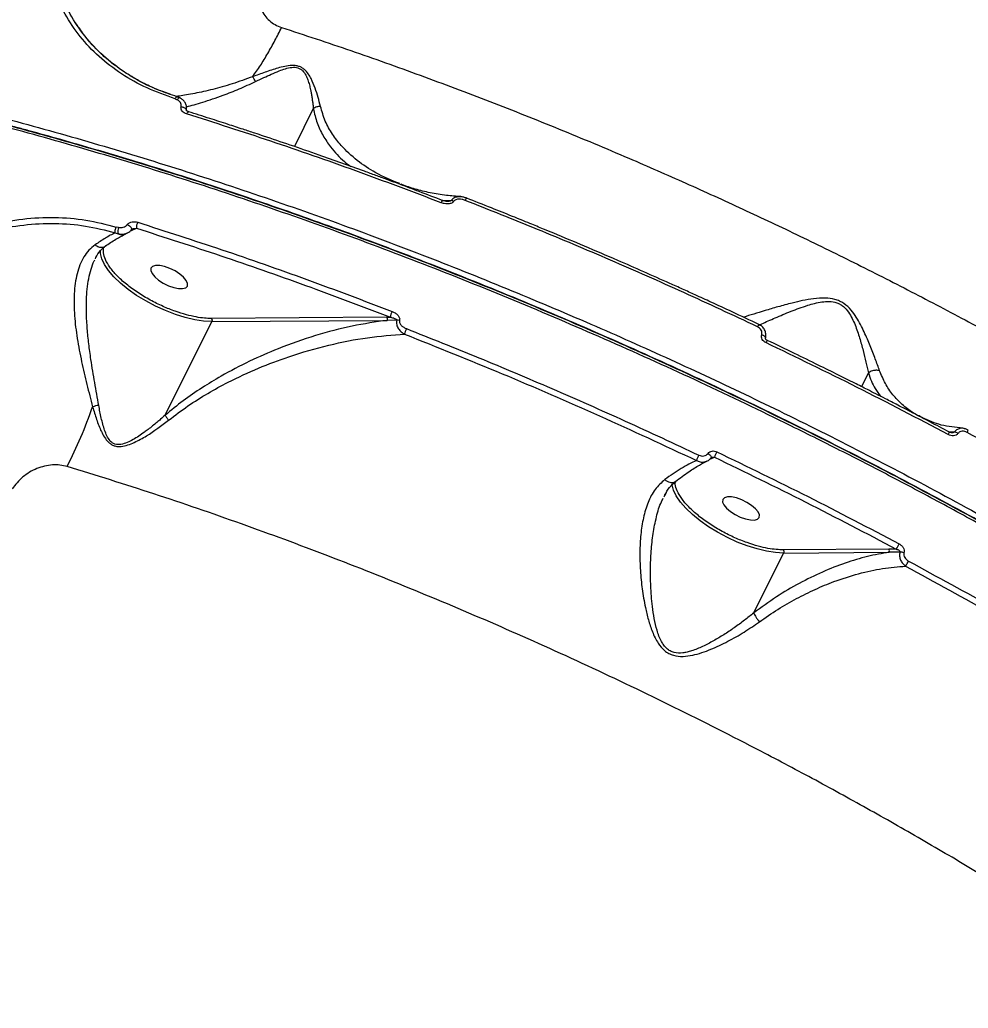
# Model space of a CAD drawing. Header units: millimetres. Extents: x -5609 to 5139, y -3980 to 3221.
# Drawn here: x 3054.2 to 3264.5, y 150.4 to 369.6 of the extents above; entities that cross this region are included whole.
import ezdxf

# ---------------------------------------------------------------- set-up
doc = ezdxf.new("R2010")
doc.units = ezdxf.units.MM
doc.layers.add('DIKOM_ОБЪЕКТ', color=7, linetype='Continuous')
doc.layers.add('DIKOM_РАЗМЕР_ОБЪЕКТА', color=7, linetype='Continuous')
doc.styles.add('style1', font='arial.ttf', dxfattribs={"width": 0.8})
doc.dimstyles.new('1-50', dxfattribs={"dimtxt": 300, "dimasz": 200, "dimexe": 100, "dimexo": 0, "dimgap": 100, "dimtad": 1, "dimtxsty": 'style1', "dimcen": 200, "dimclrd": 7, "dimclre": 7, "dimclrt": 7, "dimadec": 1, "dimazin": 2, "dimtfac": 1, "dimtmove": 0, "dimatfit": 2, "dimfxl": 0, "dimlwd": 25, "dimlwe": 18, "dimarcsym": 0})

# ---------------------------------------------------------------- blocks, each defined once
blk = doc.blocks.new('A$Cc336a1e3')
at = {"color": 7, "linetype": 'Continuous', "lineweight": 15}
for p, q in [((5887.13, 1641.35), (5886.54, 1642.16)), ((5908.84, 1625.01), (5909.28, 1624.82)), ((5909.93, 1625.21), (5909.31, 1625.47)), ((5959.27, 1605.91), (5958.97, 1606.05)), ((5896.26, 1596.48), (5895.78, 1596.58)), ((5899.16, 1595.84), (5900.28, 1596.3)), ((5895.53, 1595.3), (5896.21, 1595.07)), ((5897.86, 1595.07), (5898.26, 1595.26)), ((5891.14, 1589.54), (5891.28, 1589.83)), ((5955.78, 1576.57), (5916.86, 1576.29)), ((5955.78, 1576.57), (5956.56, 1576.57)), ((5906.61, 1554.84), (5916.95, 1575.59)), ((5916.95, 1575.59), (5955.87, 1575.87)), ((5957.99, 1575.91), (5955.87, 1575.87)), ((6017.25, 1536.72), (6017.39, 1537)), ((6037.14, 1510.99), (6043.76, 1524.27)), ((6067.06, 1525.13), (6043.67, 1524.97)), ((6043.76, 1524.27), (6067.15, 1524.44)), ((6068.73, 1525.14), (6067.06, 1525.13)), ((6069.57, 1524.49), (6067.15, 1524.44))]:
    blk.add_line(p, q, dxfattribs=at)
at = {"color": 8, "linetype": 'Continuous', "lineweight": 15}
for p, q in [((5939.47, 1622.84), (5935.27, 1614.43)), ((5968.19, 1602.45), (5970.04, 1602.43)), ((5899.16, 1595.84), (5899.06, 1595.88)), ((6062.55, 1564.21), (6061.04, 1561.17)), ((6080.47, 1551.13), (6081.65, 1551.11)), ((6027.39, 1545.09), (6028.41, 1545.52)), ((6017.39, 1537), (6017.77, 1537.71))]:
    blk.add_line(p, q, dxfattribs=at)
at = {"color": 7, "linetype": 'Continuous', "lineweight": 15, "flags": 128}
for points in [[(5909.25, 1625.47), (5909.31, 1625.47), (5909.34, 1625.46)], [(5909.94, 1625.2), (5909.94, 1625.2), (5909.93, 1625.21)], [(5911.87, 1622.13), (5911.88, 1622.12), (5911.89, 1622.11)], [(5898.23, 1597.12), (5898.47, 1596.98), (5898.7, 1596.82), (5898.9, 1596.63), (5899.07, 1596.45), (5899.18, 1596.28), (5899.22, 1596.13), (5899.2, 1596.03), (5899.12, 1595.97)], [(5903.47, 1587.45), (5903.42, 1586.9), (5903.71, 1586.24), (5904.3, 1585.51), (5905.15, 1584.78), (5906.2, 1584.11), (5907.35, 1583.55), (5908.51, 1583.14), (5909.59, 1582.92), (5910.5, 1582.91), (5911.17, 1583.1), (5911.55, 1583.49), (5911.59, 1584.03), (5911.31, 1584.7), (5910.71, 1585.42), (5909.86, 1586.15), (5908.82, 1586.83), (5907.67, 1587.39), (5906.5, 1587.8), (5905.42, 1588.02), (5904.51, 1588.03), (5903.84, 1587.83), (5903.47, 1587.45)], [(6040.12, 1571.45), (6040.12, 1571.45), (6040.13, 1571.45)], [(6027, 1546.35), (6027.19, 1546.21), (6027.37, 1546.05), (6027.51, 1545.89), (6027.62, 1545.73), (6027.68, 1545.59), (6027.69, 1545.47), (6027.66, 1545.37), (6027.58, 1545.32)], [(6030.27, 1536.13), (6030.23, 1535.58), (6030.51, 1534.92), (6031.11, 1534.19), (6031.96, 1533.46), (6033, 1532.79), (6034.15, 1532.22), (6035.32, 1531.82), (6036.4, 1531.6), (6037.31, 1531.58), (6037.98, 1531.78), (6038.35, 1532.17), (6038.4, 1532.71), (6038.11, 1533.38), (6037.52, 1534.1), (6036.67, 1534.83), (6035.62, 1535.5), (6034.47, 1536.07), (6033.31, 1536.48), (6032.23, 1536.7), (6031.31, 1536.71), (6030.65, 1536.51), (6030.27, 1536.13)]]:
    blk.add_lwpolyline(points, dxfattribs=at)
at = {"color": 8, "linetype": 'Continuous', "lineweight": 15, "flags": 128}
for points in [[(5909.93, 1625.21), (5909.85, 1625.23), (5909.76, 1625.22), (5909.64, 1625.17), (5909.52, 1625.09), (5909.4, 1624.97), (5909.28, 1624.82)], [(5911.39, 1621.67), (5911.48, 1621.82), (5911.56, 1621.95), (5911.65, 1622.04), (5911.73, 1622.1), (5911.81, 1622.13), (5911.87, 1622.13)], [(5973.13, 1602.49), (5973.2, 1602.63), (5973.28, 1602.76), (5973.35, 1602.86), (5973.41, 1602.93), (5973.47, 1602.97), (5973.51, 1602.98), (5973.54, 1602.96)], [(5967.8, 1601.97), (5967.88, 1602.12), (5967.95, 1602.25), (5968.03, 1602.35), (5968.09, 1602.42), (5968.15, 1602.45), (5968.19, 1602.45)], [(5916.95, 1575.59), (5915.15, 1575.69), (5913.17, 1575.99), (5911.07, 1576.49), (5908.89, 1577.17), (5906.67, 1578.03), (5904.47, 1579.04), (5902.33, 1580.18), (5900.29, 1581.42), (5898.41, 1582.74), (5896.72, 1584.12), (5895.26, 1585.51), (5894.06, 1586.9), (5893.15, 1588.24), (5892.55, 1589.52), (5892.26, 1590.69), (5892.25, 1591.39)], [(6080.28, 1550.55), (6080.35, 1550.7), (6080.41, 1550.83), (6080.46, 1550.94), (6080.49, 1551.03), (6080.51, 1551.08), (6080.51, 1551.1), (6080.5, 1551.09)], [(6043.76, 1524.27), (6041.95, 1524.37), (6039.98, 1524.67), (6037.88, 1525.17), (6035.7, 1525.85), (6033.48, 1526.71), (6031.28, 1527.72), (6029.13, 1528.86), (6027.1, 1530.1), (6025.22, 1531.42), (6023.53, 1532.8), (6022.07, 1534.19), (6020.87, 1535.57), (6019.96, 1536.92), (6019.35, 1538.19), (6019.07, 1539.37), (6019.05, 1539.58)]]:
    blk.add_lwpolyline(points, dxfattribs=at)
at = {"color": 7, "linetype": 'Continuous', "lineweight": 15}
for centre, radius, start, end in [((5401.81, 1845.51), 493.84, 333.7539, 7.0339), ((5402, 1845.49), 494.89, 333.7536, 7.0341), ((5401.94, 1845.3), 495.01, 333.754, 7.0338), ((5402.21, 1845.78), 495.32, 333.7535, 7.0342), ((5922.22, 1626.78), 4.92, 24.9932, 39.5406), ((5969.77, 1600.88), 1.58, 59.6625, 80.0676), ((5898.84, 1595.68), 2.7, 162.842, 193.0367), ((5902.4, 1596.59), 2.14, 150.9548, 187.7093), ((5955.31, 1576.15), 0.63, 333.5035, 41.2828), ((5959.83, 1576.28), 3.29, 151.6197, 174.9926), ((5958.16, 1574.27), 1.66, 74.8454, 95.6596), ((5963.37, 1572.31), 3.68, 152.2114, 172.4346), ((5791.61, 1591.03), 104.71, 332.9707, 340.8563), ((5893.32, 1548.04), 9.09, 99.079, 107.8576), ((6081.37, 1549.41), 1.73, 52.6473, 80.9789), ((6039.26, 1538.75), 16.02, 153.1975, 157.7995), ((6044.73, 1538.72), 17.68, 153.1137, 157.3903), ((6059.8, 1530.94), 10.65, 327.0201, 334.115), ((6066.58, 1524.72), 0.629, 333.44, 41.3077), ((6069.66, 1522.43), 2.06, 67.8219, 92.5148), ((6062.45, 1526.86), 10.01, 326.6783, 334.0544)]:
    blk.add_arc(centre, radius, start, end, dxfattribs=at)
at = {"color": 8, "linetype": 'Continuous', "lineweight": 15}
for centre, radius, start, end in [((5909.56, 1624.78), 0.755, 113.9097, 162.4579), ((5897.04, 1596.8), 1.91, 244.3911, 296.2593), ((6039.74, 1573.81), 1.89, 141.4949, 159.7231), ((6042.57, 1569.75), 2.98, 145.2116, 156.7185), ((6083.38, 1551.77), 1.34, 324.7238, 350.5608)]:
    blk.add_arc(centre, radius, start, end, dxfattribs=at)
at = {"color": 7, "linetype": 'Continuous', "lineweight": 15}
for points, knots in [([(5908.84, 1625.01), (5906.72, 1625.76), (5902.5, 1627.26), (5896.85, 1630.46), (5891.86, 1634.28), (5887.66, 1638.74), (5884.31, 1643.73), (5881.9, 1649.18), (5880.36, 1655), (5880.17, 1659.09), (5880.07, 1661.14)], [0, 0, 0, 0, 0.125125, 0.249775, 0.375247, 0.499701, 0.625034, 0.749554, 0.874299, 1, 1, 1, 1]), ([(5927.9, 1651.24), (5927.61, 1650.13), (5927.06, 1647.94), (5927.75, 1644.77), (5929.27, 1642.64), (5930.95, 1641.41), (5931.94, 1641.03), (5932.43, 1640.84)], [0, 0, 0, 0, 0.263266, 0.51865, 0.763106, 0.882395, 1, 1, 1, 1]), ([(5909.25, 1625.47), (5907.87, 1625.94), (5905.35, 1626.8), (5902.18, 1628.27), (5899.8, 1629.56), (5897.93, 1630.71), (5896.33, 1631.8), (5894.78, 1632.96), (5893.09, 1634.36), (5891.13, 1636.24), (5889, 1638.58), (5887.74, 1640.44), (5887.13, 1641.35)], [0, 0, 0, 0, 0.147693, 0.267708, 0.361047, 0.431826, 0.50008, 0.568572, 0.640207, 0.739809, 0.872302, 1, 1, 1, 1]), ([(5926.02, 1629.91), (5926.59, 1630.72), (5927.73, 1632.33), (5929.38, 1635.04), (5930.95, 1637.86), (5931.94, 1639.85), (5932.43, 1640.84)], [0, 0, 0, 0, 0.260806, 0.514955, 0.761573, 1, 1, 1, 1]), ([(5941.06, 1623.34), (5940.72, 1624.66), (5940.21, 1626.65), (5939.2, 1629.15), (5938.39, 1630.56), (5937.69, 1631.39), (5936.94, 1631.93), (5936.26, 1632.23), (5935.49, 1632.39), (5934.44, 1632.42), (5933.13, 1632.22), (5931.14, 1631.71), (5928.76, 1630.9), (5926.93, 1630.24), (5926.02, 1629.91)], [0, 0, 0, 0, 0.244591, 0.368647, 0.431115, 0.494681, 0.526981, 0.559357, 0.591812, 0.624122, 0.687635, 0.750695, 0.875704, 1, 1, 1, 1]), ([(5926.68, 1628.86), (5927.28, 1629.14), (5928.43, 1629.68), (5930.16, 1630.48), (5931.75, 1631.16), (5933.26, 1631.7), (5934.45, 1631.99), (5935.4, 1632.02), (5936.08, 1631.91), (5936.67, 1631.63), (5937.3, 1631.09), (5937.84, 1630.26), (5938.28, 1629.2), (5938.61, 1628.11), (5938.84, 1627.13), (5939.02, 1626.22), (5939.16, 1625.38), (5939.28, 1624.54), (5939.39, 1623.7), (5939.45, 1623.15), (5939.48, 1622.85)], [0, 0, 0, 0, 0.0909, 0.171835, 0.25522, 0.317983, 0.379169, 0.409147, 0.438581, 0.467905, 0.49783, 0.558983, 0.6211, 0.683891, 0.747281, 0.792136, 0.844696, 0.897082, 0.943669, 1, 1, 1, 1]), ([(5846.46, 1626.73), (5852.74, 1625.24), (5865.3, 1622.26), (5884.56, 1617.03), (5904.06, 1611.25), (5923.8, 1604.87), (5943.27, 1598.08), (5962.4, 1590.93), (5981.15, 1583.49), (5996.6, 1576.98), (6008.74, 1571.67), (6017.56, 1567.7), (6026.37, 1563.64), (6035.16, 1559.49), (6047.17, 1553.68), (6062.43, 1546.02), (6080.89, 1536.29), (6099.35, 1526.08), (6117.74, 1515.39), (6135.6, 1504.51), (6152.88, 1493.46), (6169.54, 1482.3), (6182.25, 1473.38), (6191.23, 1466.86), (6196.63, 1462.88), (6201.98, 1458.86), (6207.29, 1454.81), (6212.56, 1450.73), (6217.77, 1446.61), (6226.05, 1439.95), (6237.21, 1430.67), (6250.88, 1418.68), (6264.03, 1406.49), (6276.58, 1394.13), (6288.21, 1381.91), (6298.92, 1369.89), (6308.71, 1358.08), (6315.92, 1348.67), (6320.98, 1341.65), (6324.21, 1337), (6327.31, 1332.36), (6330.29, 1327.73), (6333.13, 1323.11), (6337.21, 1316.17), (6342.15, 1306.98), (6347.39, 1295.69), (6351.66, 1284.62), (6354.95, 1273.81), (6357.22, 1263.29), (6358.46, 1253.09), (6358.65, 1243.25), (6357.75, 1233.81), (6355.84, 1224.75), (6353.66, 1219.13), (6352.56, 1216.31)], [0, 0, 0, 0, 0.024819, 0.049681, 0.074585, 0.099531, 0.12452, 0.147881, 0.17128, 0.194715, 0.205777, 0.216847, 0.227925, 0.239011, 0.250105, 0.273561, 0.297359, 0.321499, 0.345981, 0.370806, 0.394284, 0.418061, 0.442135, 0.45031, 0.458518, 0.466761, 0.475037, 0.483347, 0.49169, 0.500068, 0.523695, 0.547624, 0.571855, 0.596389, 0.621225, 0.644678, 0.668395, 0.692375, 0.701869, 0.711403, 0.720978, 0.730593, 0.74025, 0.749946, 0.774408, 0.798991, 0.823694, 0.848519, 0.873464, 0.898529, 0.923716, 0.949023, 0.974451, 1, 1, 1, 1]), ([(6351.57, 1214.27), (6352.68, 1217.08), (6354.9, 1222.69), (6356.86, 1231.73), (6357.81, 1241.15), (6357.67, 1250.97), (6356.51, 1260.92), (6354.42, 1270.95), (6351.5, 1281), (6348.47, 1289.21), (6345.85, 1295.42), (6344, 1299.55), (6342.02, 1303.7), (6339.92, 1307.87), (6337.69, 1312.08), (6333.81, 1319.04), (6327.87, 1328.81), (6319.25, 1341.47), (6309.72, 1354.15), (6299.35, 1366.81), (6288.45, 1379.13), (6277.13, 1391.07), (6265.51, 1402.62), (6256.01, 1411.54), (6249.03, 1417.87), (6244.78, 1421.65), (6240.48, 1425.42), (6236.13, 1429.16), (6231.74, 1432.88), (6227.3, 1436.58), (6218.95, 1443.42), (6206.43, 1453.32), (6189.38, 1466.08), (6171.92, 1478.48), (6154.12, 1490.48), (6138.28, 1500.65), (6124.58, 1509.1), (6113.14, 1515.94), (6101.66, 1522.61), (6090.14, 1529.09), (6078.61, 1535.39), (6067.09, 1541.5), (6055.58, 1547.41), (6041.29, 1554.54), (6024.15, 1562.73), (6004.09, 1571.79), (5983.99, 1580.35), (5963.9, 1588.41), (5943.87, 1595.93), (5923.95, 1602.9), (5904.21, 1609.31), (5884.69, 1615.12), (5865.43, 1620.39), (5852.86, 1623.38), (5846.57, 1624.88)], [0, 0, 0, 0, 0.025552, 0.050983, 0.076294, 0.101484, 0.126553, 0.149842, 0.173026, 0.196104, 0.205143, 0.214165, 0.223171, 0.232161, 0.241135, 0.250092, 0.276443, 0.302492, 0.328238, 0.353682, 0.378823, 0.402016, 0.424946, 0.447612, 0.455186, 0.46273, 0.470244, 0.477729, 0.485183, 0.492607, 0.500002, 0.526532, 0.552719, 0.578564, 0.604068, 0.629229, 0.644783, 0.660202, 0.675488, 0.690641, 0.705659, 0.720545, 0.735296, 0.749914, 0.775113, 0.80027, 0.825384, 0.850457, 0.875486, 0.900474, 0.925419, 0.950322, 0.975182, 1, 1, 1, 1]), ([(6351.98, 1215.39), (6352.21, 1215.95), (6352.76, 1217.23), (6353.47, 1219.17), (6354.12, 1221.08), (6354.62, 1222.7), (6355.02, 1224.07), (6355.75, 1226.84), (6356.65, 1231), (6357.42, 1236.73), (6357.9, 1243.92), (6357.66, 1252.93), (6356.23, 1263.6), (6353.76, 1274.33), (6350.38, 1285.03), (6346.03, 1296.03), (6340.71, 1307.28), (6334.44, 1318.77), (6327.24, 1330.46), (6319.13, 1342.32), (6310.11, 1354.35), (6300.22, 1366.48), (6289.48, 1378.71), (6277.93, 1390.97), (6265.6, 1403.25), (6252.51, 1415.53), (6238.7, 1427.76), (6224.19, 1439.93), (6209.03, 1451.99), (6193.27, 1463.91), (6176.95, 1475.65), (6160.1, 1487.19), (6142.77, 1498.51), (6124.99, 1509.58), (6106.82, 1520.36), (6088.3, 1530.83), (6069.5, 1540.94), (6050.46, 1550.69), (6031.22, 1560.05), (6011.83, 1568.98), (5992.33, 1577.49), (5972.78, 1585.53), (5953.68, 1592.91), (5935.07, 1599.66), (5916.99, 1605.8), (5902.39, 1610.41), (5891.23, 1613.74), (5883.66, 1615.92), (5877.83, 1617.54), (5873.41, 1618.74), (5869.88, 1619.68), (5865.46, 1620.84), (5860.11, 1622.19), (5853.86, 1623.73), (5849.41, 1624.77), (5847.04, 1625.32)], [0, 0, 0, 0, 0.005164, 0.011747, 0.017409, 0.022134, 0.025929, 0.029329, 0.045948, 0.061023, 0.076097, 0.103011, 0.129923, 0.154388, 0.178898, 0.203382, 0.227841, 0.2523, 0.276759, 0.301215, 0.325679, 0.350192, 0.374652, 0.399106, 0.42356, 0.448014, 0.472466, 0.496946, 0.521441, 0.545894, 0.570345, 0.594797, 0.619248, 0.643702, 0.668208, 0.692672, 0.717123, 0.741574, 0.766025, 0.790476, 0.81494, 0.839447, 0.8639, 0.886722, 0.909544, 0.932365, 0.942408, 0.952385, 0.961554, 0.96504, 0.969569, 0.97533, 0.982329, 0.990563, 1, 1, 1, 1]), ([(5910.16, 1623.28), (5910.18, 1623.36), (5910.21, 1623.52), (5910.18, 1623.84), (5910.02, 1624.2), (5909.7, 1624.56), (5909.42, 1624.74), (5909.28, 1624.82)], [0, 0, 0, 0, 0.12286, 0.250886, 0.500386, 0.750354, 1, 1, 1, 1]), ([(5911.3, 1622.53), (5911.33, 1622.68), (5911.39, 1622.97), (5911.34, 1623.55), (5911.09, 1624.19), (5910.58, 1624.8), (5910.14, 1625.07), (5909.93, 1625.21)], [0, 0, 0, 0, 0.144684, 0.283141, 0.539466, 0.776135, 1, 1, 1, 1]), ([(5911.39, 1621.67), (5911.21, 1621.74), (5910.84, 1621.88), (5910.4, 1622.25), (5910.17, 1622.64), (5910.11, 1623.01), (5910.14, 1623.19), (5910.16, 1623.28)], [0, 0, 0, 0, 0.249833, 0.499483, 0.748983, 0.874311, 1, 1, 1, 1]), ([(5911.87, 1622.13), (5911.77, 1622.16), (5911.58, 1622.23), (5911.4, 1622.35), (5911.3, 1622.45), (5911.3, 1622.51), (5911.3, 1622.53)], [0, 0, 0, 0, 0.324107, 0.619136, 0.856471, 1, 1, 1, 1]), ([(5939.47, 1622.84), (5939.47, 1622.84), (5939.47, 1622.85), (5939.47, 1622.85), (5939.48, 1622.85), (5939.48, 1622.85)], [0, 0, 0, 0, 0.56697, 0.797059, 1, 1, 1, 1]), ([(5941.06, 1623.34), (5940.77, 1623.31), (5940.21, 1623.25), (5939.72, 1622.98), (5939.48, 1622.85)], [0, 0, 0, 0, 0.500052, 1, 1, 1, 1]), ([(5967.8, 1601.97), (5961.48, 1604.35), (5948.87, 1609.12), (5930.04, 1615.7), (5917.61, 1619.68), (5911.39, 1621.67)], [0, 0, 0, 0, 0.333859, 0.667193, 1, 1, 1, 1]), ([(5968.15, 1602.45), (5966.42, 1603.12), (5963.31, 1604.31), (5959.18, 1605.86), (5955.97, 1607.05), (5953.3, 1608.03), (5948.29, 1609.86), (5941.96, 1612.12), (5934.51, 1614.7), (5929.77, 1616.31), (5926.29, 1617.47), (5923.66, 1618.33), (5920.34, 1619.42), (5916.3, 1620.72), (5913.39, 1621.64), (5911.81, 1622.13)], [0, 0, 0, 0, 0.091745, 0.164586, 0.218565, 0.26185, 0.306028, 0.48437, 0.598067, 0.702958, 0.737227, 0.783896, 0.843232, 0.915257, 1, 1, 1, 1]), ([(5972.19, 1603.31), (5971.12, 1603.39), (5968.77, 1603.56), (5965.41, 1604.14), (5962.09, 1604.92), (5960.07, 1605.62), (5959.08, 1605.97)], [0, 0, 0, 0, 0.226246, 0.495426, 0.753135, 1, 1, 1, 1]), ([(5973.13, 1602.49), (5972.91, 1602.56), (5972.48, 1602.71), (5971.78, 1602.78), (5971.2, 1602.69), (5970.79, 1602.49), (5970.64, 1602.32), (5970.57, 1602.24)], [0, 0, 0, 0, 0.25091, 0.500163, 0.749911, 0.875333, 1, 1, 1, 1]), ([(5973.51, 1602.97), (5973.29, 1603.05), (5972.85, 1603.21), (5972.37, 1603.26), (5972.13, 1603.29)], [0, 0, 0, 0, 0.493733, 1, 1, 1, 1]), ([(6038.25, 1574.98), (6036.28, 1575.9), (6032.75, 1577.57), (6028.05, 1579.74), (6024.39, 1581.42), (6021.35, 1582.8), (6015.62, 1585.38), (6008.36, 1588.58), (5999.78, 1592.26), (5994.3, 1594.55), (5990.28, 1596.22), (5987.24, 1597.47), (5983.39, 1599.04), (5978.71, 1600.91), (5975.31, 1602.25), (5973.48, 1602.97)], [0, 0, 0, 0, 0.091768, 0.164613, 0.218599, 0.261881, 0.306051, 0.484372, 0.598055, 0.70293, 0.737199, 0.783867, 0.843204, 0.915234, 1, 1, 1, 1]), ([(5970.57, 1602.24), (5970.49, 1602.15), (5970.33, 1601.98), (5969.88, 1601.76), (5969.25, 1601.67), (5968.5, 1601.74), (5968.03, 1601.89), (5967.8, 1601.97)], [0, 0, 0, 0, 0.124696, 0.250207, 0.499927, 0.749111, 1, 1, 1, 1]), ([(5969.22, 1602.25), (5969.05, 1602.26), (5968.7, 1602.28), (5968.36, 1602.39), (5968.19, 1602.45)], [0, 0, 0, 0, 0.48606, 1, 1, 1, 1]), ([(6037.97, 1574.47), (6032.53, 1577.01), (6021.7, 1582.07), (6005.41, 1589.25), (5989.23, 1596.1), (5978.48, 1600.36), (5973.13, 1602.49)], [0, 0, 0, 0, 0.253117, 0.504155, 0.753116, 1, 1, 1, 1]), ([(5842.72, 1584.09), (5844.57, 1585.57), (5848.26, 1588.51), (5854.5, 1592.16), (5861.1, 1595.1), (5868.01, 1597.24), (5875.06, 1598.5), (5882.14, 1598.84), (5889.13, 1598.3), (5893.56, 1597.15), (5895.78, 1596.58)], [0, 0, 0, 0, 0.124824, 0.249215, 0.374557, 0.498948, 0.624295, 0.749043, 0.873922, 1, 1, 1, 1]), ([(5843.58, 1583.02), (5845.39, 1584.47), (5849.01, 1587.36), (5855.12, 1590.93), (5861.58, 1593.83), (5868.35, 1595.92), (5875.25, 1597.17), (5882.18, 1597.5), (5889.02, 1596.98), (5893.35, 1595.86), (5895.53, 1595.3)], [0, 0, 0, 0, 0.124998, 0.249515, 0.374926, 0.499327, 0.624633, 0.749299, 0.874061, 1, 1, 1, 1]), ([(5895.53, 1595.3), (5895.52, 1595.38), (5895.5, 1595.54), (5895.54, 1595.89), (5895.64, 1596.26), (5895.73, 1596.47), (5895.78, 1596.58)], [0, 0, 0, 0, 0.241228, 0.500039, 0.75886, 1, 1, 1, 1]), ([(5896.26, 1596.48), (5896.44, 1596.46), (5896.79, 1596.44), (5897.34, 1596.53), (5897.77, 1596.71), (5898.06, 1596.92), (5898.18, 1597.05), (5898.23, 1597.12)], [0, 0, 0, 0, 0.250617, 0.500039, 0.749914, 0.875255, 1, 1, 1, 1]), ([(5898.23, 1597.12), (5898.3, 1597.2), (5898.43, 1597.35), (5898.79, 1597.58), (5899.3, 1597.74), (5899.94, 1597.77), (5900.33, 1597.67), (5900.53, 1597.63)], [0, 0, 0, 0, 0.124847, 0.250379, 0.499759, 0.749595, 1, 1, 1, 1]), ([(5899.12, 1595.97), (5899.13, 1595.98), (5899.16, 1596.01), (5899.23, 1596.07), (5899.39, 1596.16), (5899.76, 1596.28), (5900.07, 1596.29), (5900.28, 1596.3)], [0, 0, 0, 0, 0.038731, 0.081074, 0.180149, 0.42357, 1, 1, 1, 1]), ([(5899.22, 1596.05), (5899.22, 1596.05), (5899.22, 1596.06), (5899.24, 1596.07), (5899.27, 1596.09), (5899.31, 1596.12), (5899.39, 1596.16), (5899.46, 1596.18), (5899.5, 1596.19)], [0, 0, 0, 0, 0.11278, 0.221116, 0.329538, 0.443993, 0.700401, 1, 1, 1, 1]), ([(5900.28, 1596.3), (5906.49, 1594.31), (5918.91, 1590.31), (5937.7, 1583.73), (5950.27, 1578.96), (5956.56, 1576.57)], [0, 0, 0, 0, 0.333322, 0.666688, 1, 1, 1, 1]), ([(5900.53, 1597.63), (5906.74, 1595.63), (5919.18, 1591.63), (5938.01, 1585.03), (5950.63, 1580.24), (5956.94, 1577.85)], [0, 0, 0, 0, 0.332808, 0.666143, 1, 1, 1, 1]), ([(5895.53, 1595.3), (5894.82, 1594.93), (5893.4, 1594.19), (5891.85, 1593.15), (5891.08, 1592.63)], [0, 0, 0, 0, 0.501535, 1, 1, 1, 1]), ([(5893.35, 1592.33), (5894.14, 1592.87), (5895.73, 1593.96), (5897.15, 1594.7), (5897.87, 1595.07)], [0, 0, 0, 0, 0.499078, 1, 1, 1, 1]), ([(5898.3, 1595.28), (5898.47, 1595.38), (5898.82, 1595.58), (5899.08, 1595.89), (5899.22, 1596.05)], [0, 0, 0, 0, 0.475784, 1, 1, 1, 1]), ([(5891.08, 1592.63), (5890.61, 1592.26), (5889.67, 1591.5), (5888.57, 1589.97), (5887.69, 1588.21), (5886.85, 1585.58), (5886.34, 1581.84), (5886.44, 1576.95), (5887.07, 1571.85), (5888.06, 1566.71), (5889.25, 1561.62), (5890.11, 1558.34), (5890.53, 1556.7)], [0, 0, 0, 0, 0.062484, 0.125538, 0.188141, 0.25078, 0.375723, 0.500865, 0.625323, 0.75054, 0.874745, 1, 1, 1, 1]), ([(5891.22, 1589.78), (5891.55, 1590.33), (5892.21, 1591.43), (5893.07, 1592.1), (5893.5, 1592.44)], [0, 0, 0, 0, 0.505291, 1, 1, 1, 1]), ([(5956.56, 1576.57), (5956.88, 1576.5), (5957.34, 1576.4), (5957.79, 1576.19), (5957.95, 1576.05), (5957.99, 1575.97), (5957.99, 1575.93), (5957.99, 1575.91)], [0, 0, 0, 0, 0.57141, 0.823233, 0.924547, 0.965508, 1, 1, 1, 1]), ([(5956.94, 1577.85), (5957.16, 1577.75), (5957.61, 1577.55), (5958.17, 1577.11), (5958.52, 1576.64), (5958.65, 1576.2), (5958.61, 1575.98), (5958.59, 1575.86)], [0, 0, 0, 0, 0.249022, 0.498915, 0.748895, 0.874379, 1, 1, 1, 1]), ([(5955.87, 1575.87), (5953.29, 1575.5), (5948.12, 1574.76), (5940, 1572.62), (5932.37, 1569.95), (5925.35, 1566.88), (5919.7, 1563.94), (5914.79, 1560.95), (5910.61, 1558.11), (5907.94, 1555.93), (5906.61, 1554.84)], [0, 0, 0, 0, 0.166002, 0.332568, 0.499548, 0.6247, 0.749233, 0.832965, 0.916744, 1, 1, 1, 1]), ([(5916.86, 1576.29), (5916.9, 1576.24), (5916.97, 1576.16), (5917.02, 1575.97), (5917.02, 1575.76), (5916.97, 1575.65), (5916.95, 1575.59)], [0, 0, 0, 0, 0.249978, 0.499969, 0.749966, 1, 1, 1, 1]), ([(5957.99, 1575.91), (5957.95, 1575.74), (5957.87, 1575.41), (5957.96, 1574.74), (5958.31, 1574), (5958.94, 1573.29), (5959.47, 1572.96), (5959.72, 1572.8)], [0, 0, 0, 0, 0.144764, 0.282657, 0.536386, 0.772392, 1, 1, 1, 1]), ([(5958.59, 1575.86), (5958.57, 1575.76), (5958.53, 1575.55), (5958.65, 1575.15), (5958.97, 1574.71), (5959.5, 1574.31), (5959.91, 1574.12), (5960.12, 1574.03)], [0, 0, 0, 0, 0.125642, 0.251179, 0.501161, 0.750942, 1, 1, 1, 1]), ([(6038.92, 1572.67), (6038.95, 1572.85), (6039, 1573.2), (6038.81, 1573.72), (6038.46, 1574.17), (6038.13, 1574.37), (6037.97, 1574.47)], [0, 0, 0, 0, 0.249685, 0.499419, 0.749589, 1, 1, 1, 1]), ([(6039.74, 1572.01), (6039.77, 1572.15), (6039.84, 1572.45), (6039.82, 1573.06), (6039.59, 1573.79), (6039.03, 1574.53), (6038.52, 1574.84), (6038.26, 1574.99)], [0, 0, 0, 0, 0.13231, 0.262914, 0.51567, 0.760429, 1, 1, 1, 1]), ([(5907.39, 1553.72), (5908.8, 1554.8), (5911.65, 1556.98), (5916.09, 1559.73), (5921.32, 1562.6), (5927.34, 1565.36), (5934.83, 1568.18), (5942.94, 1570.5), (5951.56, 1572.21), (5957, 1572.6), (5959.72, 1572.8)], [0, 0, 0, 0, 0.082541, 0.16576, 0.248741, 0.37328, 0.498893, 0.666664, 0.833319, 1, 1, 1, 1]), ([(5959.72, 1572.8), (5966.94, 1569.91), (5981.37, 1564.15), (6002.98, 1554.79), (6017.28, 1548.13), (6024.43, 1544.8)], [0, 0, 0, 0, 0.333514, 0.666491, 1, 1, 1, 1]), ([(5960.12, 1574.03), (5965.47, 1571.9), (5976.22, 1567.63), (5992.41, 1560.77), (6008.69, 1553.59), (6019.52, 1548.52), (6024.96, 1545.97)], [0, 0, 0, 0, 0.246882, 0.495844, 0.746883, 1, 1, 1, 1]), ([(6039.83, 1570.93), (6039.67, 1571.02), (6039.35, 1571.21), (6039.01, 1571.65), (6038.83, 1572.16), (6038.89, 1572.5), (6038.92, 1572.67)], [0, 0, 0, 0, 0.250429, 0.500545, 0.750353, 1, 1, 1, 1]), ([(6040.12, 1571.45), (6040.05, 1571.49), (6039.92, 1571.57), (6039.79, 1571.72), (6039.72, 1571.86), (6039.73, 1571.96), (6039.74, 1572.01)], [0, 0, 0, 0, 0.300604, 0.573911, 0.807504, 1, 1, 1, 1]), ([(6080.28, 1550.55), (6073.55, 1554.07), (6060.19, 1561.08), (6046.59, 1567.66), (6039.83, 1570.93)], [0, 0, 0, 0, 0.503041, 1, 1, 1, 1]), ([(6080.51, 1551.08), (6079.06, 1551.85), (6076.34, 1553.29), (6072.53, 1555.28), (6069.26, 1556.98), (6066.53, 1558.38), (6064.29, 1559.52), (6062.02, 1560.68), (6059.26, 1562.07), (6055.63, 1563.88), (6051.19, 1566.08), (6045.93, 1568.65), (6042.14, 1570.47), (6040.11, 1571.44)], [0, 0, 0, 0, 0.108954, 0.204131, 0.285573, 0.353281, 0.407275, 0.452495, 0.522295, 0.611921, 0.721392, 0.850735, 1, 1, 1, 1]), ([(6062.55, 1564.21), (6062.55, 1564.21), (6062.55, 1564.21), (6062.56, 1564.21), (6062.56, 1564.21), (6062.56, 1564.21)], [0, 0, 0, 0, 0.566999, 0.790812, 1, 1, 1, 1]), ([(6065.05, 1564.71), (6064.78, 1564.76), (6064.27, 1564.84), (6063.53, 1564.7), (6062.97, 1564.48), (6062.68, 1564.29), (6062.56, 1564.21)], [0, 0, 0, 0, 0.323682, 0.605706, 0.832045, 1, 1, 1, 1]), ([(5890.53, 1556.7), (5890.81, 1555.76), (5891.38, 1553.87), (5892.23, 1551.62), (5893.13, 1549.93), (5893.85, 1548.97), (5894.62, 1548.36), (5895.3, 1548.03), (5896.06, 1547.88), (5897.1, 1547.9), (5898.36, 1548.21), (5900.26, 1548.98), (5903.38, 1550.7), (5905.79, 1552.51), (5907.39, 1553.72)], [0, 0, 0, 0, 0.124296, 0.249306, 0.312374, 0.375886, 0.408195, 0.440652, 0.47302, 0.505323, 0.568888, 0.631352, 0.755407, 1, 1, 1, 1]), ([(5906.6, 1554.83), (5906.28, 1554.54), (5905.68, 1553.99), (5904.75, 1553.2), (5903.83, 1552.44), (5902.91, 1551.71), (5901.89, 1550.96), (5900.79, 1550.19), (5899.53, 1549.41), (5898.22, 1548.75), (5897.07, 1548.36), (5896.14, 1548.28), (5895.47, 1548.39), (5894.88, 1548.7), (5894.25, 1549.3), (5893.68, 1550.25), (5893.02, 1551.94), (5892.43, 1554.2), (5892.07, 1556.08), (5891.89, 1557.02)], [0, 0, 0, 0, 0.056328, 0.102924, 0.15531, 0.207878, 0.25273, 0.316121, 0.378919, 0.441032, 0.502197, 0.532116, 0.561444, 0.590879, 0.620853, 0.682053, 0.744811, 0.871972, 1, 1, 1, 1]), ([(5906.6, 1554.83), (5906.6, 1554.83), (5906.6, 1554.83), (5906.6, 1554.84), (5906.61, 1554.84), (5906.61, 1554.84)], [0, 0, 0, 0, 0.201076, 0.418924, 1, 1, 1, 1]), ([(5906.6, 1554.83), (5906.7, 1554.67), (5906.9, 1554.35), (5907.22, 1553.93), (5907.39, 1553.72)], [0, 0, 0, 0, 0.499886, 1, 1, 1, 1]), ([(6083.5, 1551.96), (6081.87, 1552.12), (6078.61, 1552.43), (6075.9, 1553.64), (6074.55, 1554.24)], [0, 0, 0, 0, 0.503614, 1, 1, 1, 1]), ([(6082.42, 1550.78), (6082.36, 1550.71), (6082.24, 1550.56), (6081.92, 1550.36), (6081.44, 1550.25), (6080.84, 1550.3), (6080.46, 1550.46), (6080.28, 1550.55)], [0, 0, 0, 0, 0.124777, 0.250105, 0.499334, 0.749247, 1, 1, 1, 1]), ([(6081.11, 1550.94), (6081.01, 1550.95), (6080.8, 1550.96), (6080.61, 1551.05), (6080.51, 1551.1)], [0, 0, 0, 0, 0.474373, 1, 1, 1, 1]), ([(6084.47, 1551), (6084.29, 1551.08), (6083.93, 1551.24), (6083.35, 1551.29), (6082.9, 1551.18), (6082.59, 1550.99), (6082.48, 1550.85), (6082.42, 1550.78)], [0, 0, 0, 0, 0.250829, 0.500659, 0.74992, 0.875245, 1, 1, 1, 1]), ([(6084.69, 1551.55), (6084.49, 1551.65), (6084.09, 1551.84), (6083.65, 1551.9), (6083.43, 1551.93)], [0, 0, 0, 0, 0.493312, 1, 1, 1, 1]), ([(6159.77, 1506.31), (6153.6, 1510.29), (6141.35, 1518.21), (6122.5, 1529.62), (6103.6, 1540.59), (6090.81, 1547.55), (6084.47, 1551)], [0, 0, 0, 0, 0.255517, 0.507356, 0.755516, 1, 1, 1, 1]), ([(6024.96, 1545.97), (6025.14, 1545.91), (6025.51, 1545.77), (6026.08, 1545.78), (6026.63, 1545.96), (6026.87, 1546.22), (6027, 1546.35)], [0, 0, 0, 0, 0.250689, 0.500786, 0.750606, 1, 1, 1, 1]), ([(6027, 1546.35), (6027.11, 1546.48), (6027.35, 1546.73), (6027.88, 1546.9), (6028.44, 1546.91), (6028.79, 1546.78), (6028.96, 1546.71)], [0, 0, 0, 0, 0.249392, 0.499233, 0.749263, 1, 1, 1, 1]), ([(6028.96, 1546.71), (6035.72, 1543.44), (6049.31, 1536.85), (6062.66, 1529.82), (6069.38, 1526.29)], [0, 0, 0, 0, 0.496958, 1, 1, 1, 1]), ([(5884.89, 1543.45), (5884.36, 1543.58), (5883.31, 1543.83), (5881.02, 1543.84), (5878.08, 1543.13), (5874.87, 1541.25), (5873.42, 1539.42), (5872.69, 1538.49)], [0, 0, 0, 0, 0.118479, 0.237245, 0.481617, 0.737059, 1, 1, 1, 1]), ([(6024.43, 1544.8), (6023.32, 1544.25), (6021.11, 1543.16), (6018.65, 1541.43), (6017.42, 1540.56)], [0, 0, 0, 0, 0.500505, 1, 1, 1, 1]), ([(6019.76, 1540.13), (6020.75, 1540.88), (6022.61, 1542.27), (6024.98, 1543.75), (6026.3, 1544.41), (6026.89, 1544.71)], [0, 0, 0, 0, 0.388884, 0.723709, 1, 1, 1, 1]), ([(6026.83, 1544.68), (6026.99, 1544.77), (6027.32, 1544.96), (6027.56, 1545.26), (6027.68, 1545.41)], [0, 0, 0, 0, 0.491394, 1, 1, 1, 1]), ([(6027.68, 1545.41), (6027.69, 1545.41), (6027.7, 1545.43), (6027.76, 1545.46), (6027.78, 1545.47)], [0, 0, 0, 0, 0.52303, 1, 1, 1, 1]), ([(6028.41, 1545.52), (6035.19, 1542.23), (6048.75, 1535.65), (6062.07, 1528.64), (6068.73, 1525.14)], [0, 0, 0, 0, 0.5, 1, 1, 1, 1]), ([(6299.24, 1210.95), (6299.27, 1213.45), (6299.34, 1218.44), (6298.55, 1226.25), (6297.14, 1234.25), (6295.03, 1242.46), (6292.51, 1250.12), (6289.77, 1257.15), (6286.98, 1263.5), (6283.86, 1269.91), (6280.42, 1276.37), (6276.67, 1282.88), (6272.61, 1289.42), (6267, 1297.87), (6259.5, 1308.26), (6249.67, 1320.59), (6239.01, 1332.86), (6229.18, 1343.32), (6220.6, 1351.96), (6213.54, 1358.8), (6206.27, 1365.58), (6198.82, 1372.3), (6191.19, 1378.94), (6183.4, 1385.51), (6174.74, 1392.57), (6165.17, 1400.12), (6154.64, 1408.1), (6143.94, 1415.92), (6133.08, 1423.58), (6122.08, 1431.06), (6110.75, 1438.5), (6099.11, 1445.89), (6087.16, 1453.2), (6075.13, 1460.3), (6063.05, 1467.19), (6050.93, 1473.85), (6036.47, 1481.53), (6019.62, 1490.07), (6000.39, 1499.27), (5981.21, 1507.91), (5961.99, 1516.05), (5942.77, 1523.69), (5923.43, 1530.84), (5904.11, 1537.5), (5891.29, 1541.47), (5884.89, 1543.45)], [0, 0, 0, 0, 0.025182, 0.050257, 0.075225, 0.100087, 0.124843, 0.143028, 0.161119, 0.179116, 0.197019, 0.214827, 0.232542, 0.250163, 0.282871, 0.315161, 0.347035, 0.378492, 0.396282, 0.413936, 0.431454, 0.448835, 0.466081, 0.483191, 0.500164, 0.521591, 0.542805, 0.563807, 0.584596, 0.605174, 0.625539, 0.646847, 0.667953, 0.688858, 0.709563, 0.730066, 0.750369, 0.782153, 0.81358, 0.84465, 0.875361, 0.906467, 0.937368, 0.968702, 1, 1, 1, 1]), ([(6017.42, 1540.56), (6016.66, 1539.88), (6015.15, 1538.51), (6013.63, 1535.54), (6012.6, 1532.14), (6012.04, 1528.39), (6011.84, 1524.45), (6011.96, 1520.39), (6012.36, 1516.28), (6012.97, 1512.62), (6013.73, 1509.45), (6014.61, 1506.76), (6015.74, 1504.39), (6017.06, 1502.79), (6018.27, 1501.96), (6019.64, 1501.41), (6021.47, 1501.25), (6024.29, 1501.67), (6027.63, 1502.84), (6031.41, 1504.64), (6035.02, 1506.68), (6037.26, 1508.23), (6038.39, 1509)], [0, 0, 0, 0, 0.061682, 0.122984, 0.184272, 0.245622, 0.307296, 0.36885, 0.431093, 0.493483, 0.535167, 0.577314, 0.620154, 0.652752, 0.669251, 0.68567, 0.718292, 0.750375, 0.813676, 0.875989, 0.937909, 1, 1, 1, 1]), ([(6017.34, 1537.02), (6017.7, 1537.66), (6018.4, 1538.94), (6019.36, 1539.75), (6019.83, 1540.16)], [0, 0, 0, 0, 0.505487, 1, 1, 1, 1]), ([(6069.38, 1526.29), (6069.55, 1526.18), (6069.9, 1525.96), (6070.29, 1525.48), (6070.48, 1525.01), (6070.51, 1524.62), (6070.46, 1524.43), (6070.44, 1524.34)], [0, 0, 0, 0, 0.249254, 0.499069, 0.748742, 0.874227, 1, 1, 1, 1]), ([(6067.15, 1524.44), (6065.56, 1524.16), (6062.39, 1523.6), (6057.43, 1522.1), (6052.36, 1520.13), (6047.24, 1517.61), (6042.12, 1514.63), (6038.8, 1512.2), (6037.14, 1510.99)], [0, 0, 0, 0, 0.166385, 0.332379, 0.499379, 0.666373, 0.832764, 1, 1, 1, 1]), ([(6043.67, 1524.97), (6043.7, 1524.92), (6043.77, 1524.83), (6043.82, 1524.64), (6043.82, 1524.44), (6043.78, 1524.33), (6043.76, 1524.27)], [0, 0, 0, 0, 0.249916, 0.49997, 0.74999, 1, 1, 1, 1]), ([(6068.73, 1525.14), (6068.95, 1525.06), (6069.25, 1524.96), (6069.5, 1524.73), (6069.58, 1524.59), (6069.57, 1524.52), (6069.57, 1524.49)], [0, 0, 0, 0, 0.574606, 0.81498, 0.914342, 1, 1, 1, 1]), ([(6069.57, 1524.49), (6069.53, 1524.34), (6069.46, 1524.05), (6069.46, 1523.44), (6069.66, 1522.69), (6070.14, 1521.9), (6070.59, 1521.54), (6070.81, 1521.36)], [0, 0, 0, 0, 0.133338, 0.264974, 0.519034, 0.763117, 1, 1, 1, 1]), ([(6070.44, 1524.34), (6070.42, 1524.25), (6070.38, 1524.08), (6070.4, 1523.7), (6070.58, 1523.25), (6070.95, 1522.79), (6071.28, 1522.59), (6071.45, 1522.48)], [0, 0, 0, 0, 0.125711, 0.251312, 0.501005, 0.750907, 1, 1, 1, 1]), ([(6071.45, 1522.48), (6077.79, 1519.03), (6090.57, 1512.06), (6109.46, 1501.09), (6128.29, 1489.67), (6140.53, 1481.75), (6146.69, 1477.76)], [0, 0, 0, 0, 0.244484, 0.492643, 0.744484, 1, 1, 1, 1]), ([(6038.39, 1509), (6039.74, 1509.94), (6042.44, 1511.82), (6046.59, 1514.2), (6050.76, 1516.26), (6055.39, 1518.16), (6060.41, 1519.76), (6065.75, 1520.95), (6069.12, 1521.23), (6070.81, 1521.36)], [0, 0, 0, 0, 0.125166, 0.249619, 0.37416, 0.499787, 0.666413, 0.83253, 1, 1, 1, 1]), ([(6070.81, 1521.36), (6077.29, 1517.83), (6090.23, 1510.78), (6109.2, 1499.74), (6127.83, 1488.43), (6139.86, 1480.64), (6145.89, 1476.74)], [0, 0, 0, 0, 0.250351, 0.500002, 0.749652, 1, 1, 1, 1]), ([(6037.14, 1510.98), (6037.14, 1510.98), (6037.14, 1510.98), (6037.14, 1510.99), (6037.14, 1510.99), (6037.14, 1510.99)], [0, 0, 0, 0, 0.209009, 0.443691, 1, 1, 1, 1]), ([(6037.14, 1510.98), (6037.17, 1510.89), (6037.26, 1510.69), (6037.5, 1510.25), (6037.88, 1509.66), (6038.21, 1509.23), (6038.39, 1509)], [0, 0, 0, 0, 0.167997, 0.394331, 0.67633, 1, 1, 1, 1])]:
    blk.add_open_spline(points, degree=3, knots=knots, dxfattribs=at)
at = {"color": 8, "linetype": 'Continuous', "lineweight": 15}
for points, knots in [([(5907.85, 1625.98), (5906.31, 1626.53), (5902.72, 1627.82), (5897.69, 1630.72), (5892.81, 1634.46), (5888.7, 1638.84), (5885.43, 1643.72), (5883.07, 1649.07), (5881.58, 1654.78), (5881.4, 1658.79), (5881.3, 1660.8)], [0, 0, 0, 0, 0.095989, 0.224651, 0.354192, 0.482728, 0.61223, 0.740945, 0.869952, 1, 1, 1, 1]), ([(5932.43, 1640.84), (5937.53, 1639.16), (5947.74, 1635.79), (5963.15, 1630.29), (5978.57, 1624.49), (5994.01, 1618.35), (6008.5, 1612.28), (6022.08, 1606.33), (6034.73, 1600.58), (6047.43, 1594.57), (6060.16, 1588.32), (6072.9, 1581.84), (6085.41, 1575.24), (6097.69, 1568.53), (6109.72, 1561.72), (6121.73, 1554.7), (6133.68, 1547.46), (6145.56, 1540.02), (6156.6, 1532.87), (6166.8, 1526.04), (6176.19, 1519.57), (6185.49, 1512.98), (6194.69, 1506.26), (6203.76, 1499.42), (6212.7, 1492.47), (6223.28, 1483.98), (6235.33, 1473.88), (6248.58, 1462.13), (6261.29, 1450.17), (6271.61, 1439.81), (6279.83, 1431.1), (6286.19, 1424.08), (6292.3, 1417.03), (6298.14, 1409.96), (6303.7, 1402.87), (6308.97, 1395.78), (6314.45, 1387.97), (6320, 1379.45), (6325.43, 1370.27), (6330.25, 1361.18), (6334.46, 1352.19), (6338.21, 1342.72), (6340.87, 1334.8), (6341.91, 1330), (6342.22, 1328.57)], [0, 0, 0, 0, 0.027414, 0.054853, 0.082104, 0.109256, 0.136553, 0.158779, 0.181178, 0.20375, 0.226496, 0.249415, 0.272508, 0.294573, 0.316858, 0.339361, 0.362082, 0.385022, 0.40818, 0.427131, 0.44625, 0.465538, 0.484996, 0.504623, 0.524419, 0.544385, 0.576741, 0.609548, 0.642807, 0.676517, 0.695985, 0.7156, 0.735363, 0.755273, 0.77533, 0.795536, 0.815889, 0.842723, 0.869757, 0.896992, 0.924426, 0.952061, 0.985722, 1, 1, 1, 1]), ([(5926.02, 1629.91), (5924.49, 1629.36), (5921.46, 1628.26), (5917.1, 1627.05), (5913.16, 1626.17), (5910.4, 1625.69), (5909.31, 1625.56), (5909.09, 1625.53)], [0, 0, 0, 0, 0.235731, 0.469477, 0.705127, 0.93935, 1, 1, 1, 1]), ([(5911.35, 1623.24), (5911.9, 1623.39), (5913.03, 1623.7), (5914.98, 1624.28), (5917.14, 1624.97), (5919.81, 1625.92), (5923, 1627.17), (5925.45, 1628.29), (5926.68, 1628.86)], [0, 0, 0, 0, 0.131742, 0.270645, 0.414872, 0.564566, 0.781043, 1, 1, 1, 1]), ([(6353.67, 1272.54), (6353.66, 1272.59), (6352.91, 1276.16), (6350.47, 1283.56), (6346.28, 1294.72), (6340.97, 1306.18), (6334.71, 1317.85), (6327.47, 1329.73), (6319.26, 1341.82), (6310.08, 1354.11), (6299.97, 1366.55), (6288.98, 1379.05), (6277.17, 1391.58), (6264.56, 1404.09), (6251.16, 1416.61), (6236.97, 1429.11), (6222.02, 1441.57), (6206.39, 1453.91), (6190.16, 1466.08), (6173.39, 1478.03), (6156.09, 1489.77), (6138.25, 1501.29), (6119.92, 1512.56), (6101.17, 1523.53), (6082.13, 1534.13), (6062.85, 1544.33), (6043.36, 1554.13), (6023.65, 1563.52), (6003.75, 1572.49), (5983.72, 1581.01), (5963.69, 1589.02), (5943.75, 1596.5), (5923.95, 1603.41), (5904.28, 1609.78), (5884.75, 1615.59), (5865.38, 1620.86), (5852.71, 1623.87), (5846.36, 1625.37)], [0, 0, 0, 0, 0.000445, 0.029977, 0.059492, 0.088897, 0.118182, 0.147437, 0.176763, 0.20622, 0.235762, 0.265243, 0.294546, 0.323812, 0.353102, 0.382477, 0.412, 0.441529, 0.47092, 0.500234, 0.529534, 0.558879, 0.588414, 0.617937, 0.647358, 0.676663, 0.705915, 0.73522, 0.764663, 0.794187, 0.823692, 0.853036, 0.88229, 0.911571, 0.940941, 0.970423, 1, 1, 1, 1]), ([(5910.16, 1623.28), (5910.24, 1623.27), (5910.41, 1623.24), (5910.67, 1623.15), (5910.93, 1623.03), (5911.14, 1622.87), (5911.27, 1622.71), (5911.31, 1622.6), (5911.3, 1622.55), (5911.29, 1622.54)], [0, 0, 0, 0, 0.13444, 0.286624, 0.453402, 0.628471, 0.803553, 0.970253, 1, 1, 1, 1]), ([(5939.47, 1622.84), (5939.72, 1621.77), (5940.23, 1619.61), (5941.58, 1616.81), (5943.55, 1613.9), (5945.62, 1611.6), (5947.32, 1610.37), (5947.81, 1610.01)], [0, 0, 0, 0, 0.195354, 0.391925, 0.588363, 0.880545, 1, 1, 1, 1]), ([(5958.65, 1606.2), (5956.83, 1606.95), (5953.43, 1608.36), (5949.14, 1611.26), (5945.96, 1614.16), (5943.66, 1617.14), (5942.02, 1620), (5941.38, 1622.23), (5941.06, 1623.34)], [0, 0, 0, 0, 0.225746, 0.420687, 0.613969, 0.74275, 0.871901, 1, 1, 1, 1]), ([(5972.7, 1603.2), (5972.7, 1603.2), (5972.41, 1603.3), (5971.76, 1603.33), (5970.96, 1603.18), (5970.38, 1602.84), (5970.16, 1602.57), (5970.04, 1602.43)], [0, 0, 0, 0, 0.000247, 0.305891, 0.634759, 0.813637, 1, 1, 1, 1]), ([(5970.04, 1602.43), (5970.03, 1602.42), (5969.99, 1602.38), (5969.88, 1602.33), (5969.63, 1602.27), (5969.29, 1602.24), (5969.03, 1602.27), (5968.92, 1602.28)], [0, 0, 0, 0, 0.055457, 0.121611, 0.2861, 0.695072, 1, 1, 1, 1]), ([(5896.21, 1595.07), (5896.47, 1595.03), (5896.99, 1594.95), (5897.73, 1595.03), (5898.13, 1595.23), (5898.31, 1595.32)], [0, 0, 0, 0, 0.356565, 0.721754, 1, 1, 1, 1]), ([(5898.86, 1595.71), (5898.92, 1595.73), (5899.02, 1595.78), (5899.12, 1595.82), (5899.16, 1595.83), (5899.16, 1595.84)], [0, 0, 0, 0, 0.634233, 0.958259, 1, 1, 1, 1]), ([(5891.08, 1592.63), (5891.34, 1592.46), (5891.74, 1592.2), (5892.31, 1592.08), (5892.86, 1592.07), (5893.18, 1592.24), (5893.38, 1592.36)], [0, 0, 0, 0, 0.327267, 0.504872, 0.686601, 1, 1, 1, 1]), ([(5916.86, 1576.29), (5916.36, 1576.3), (5915.31, 1576.33), (5913.44, 1576.6), (5911.27, 1577.1), (5908.79, 1577.87), (5906.08, 1578.96), (5903.26, 1580.36), (5900.5, 1582.02), (5897.97, 1583.87), (5895.86, 1585.79), (5894.29, 1587.66), (5893.3, 1589.36), (5892.85, 1590.82), (5892.94, 1591.6), (5892.98, 1591.97)], [0, 0, 0, 0, 0.055002, 0.115798, 0.182633, 0.255496, 0.334011, 0.417376, 0.504328, 0.593186, 0.68204, 0.768994, 0.85236, 0.930877, 1, 1, 1, 1]), ([(5891.89, 1557.02), (5891.59, 1558.69), (5890.98, 1562.03), (5890.23, 1566.63), (5889.68, 1570.63), (5889.33, 1574.07), (5889.1, 1577.97), (5889.17, 1581.52), (5889.54, 1584.56), (5890.02, 1586.7), (5890.49, 1588.26), (5890.88, 1589.03), (5890.99, 1589.23)], [0, 0, 0, 0, 0.153176, 0.305938, 0.407901, 0.5054, 0.608377, 0.753802, 0.829821, 0.903504, 0.974492, 1, 1, 1, 1]), ([(6065.05, 1564.71), (6064.74, 1565.56), (6064.12, 1567.27), (6062.99, 1570.18), (6061.67, 1573.3), (6060.29, 1576.05), (6058.76, 1578.2), (6057.47, 1579.43), (6056.19, 1580.16), (6054.81, 1580.66), (6052.81, 1580.9), (6050.4, 1580.7), (6047.95, 1580.26), (6045.29, 1579.64), (6042.47, 1578.87), (6039.58, 1578.03), (6037.09, 1577.27), (6035.49, 1576.78), (6034.93, 1576.57), (6034.88, 1576.56)], [0, 0, 0, 0, 0.08118, 0.162518, 0.244939, 0.328287, 0.370196, 0.413027, 0.434755, 0.456336, 0.499099, 0.555569, 0.611094, 0.66611, 0.748568, 0.830329, 0.911665, 0.993033, 1, 1, 1, 1]), ([(6038.36, 1574.84), (6038.55, 1574.93), (6039.58, 1575.42), (6041.9, 1576.44), (6045.29, 1577.86), (6048.28, 1578.98), (6050.63, 1579.65), (6052.21, 1579.99), (6053.86, 1580.13), (6055.29, 1579.92), (6056.34, 1579.44), (6057.27, 1578.78), (6058.19, 1577.7), (6058.98, 1576.3), (6059.83, 1574.36), (6060.63, 1571.95), (6061.4, 1569.18), (6062.04, 1566.56), (6062.39, 1565), (6062.56, 1564.21)], [0, 0, 0, 0, 0.024446, 0.133171, 0.24567, 0.353772, 0.394704, 0.435477, 0.475417, 0.51411, 0.533203, 0.552472, 0.591577, 0.631326, 0.671973, 0.754184, 0.836335, 0.918113, 1, 1, 1, 1]), ([(6038.92, 1572.67), (6038.98, 1572.65), (6039.13, 1572.6), (6039.33, 1572.5), (6039.51, 1572.38), (6039.66, 1572.26), (6039.73, 1572.13), (6039.75, 1572.05), (6039.74, 1572.01), (6039.73, 1572.01)], [0, 0, 0, 0, 0.142987, 0.299288, 0.465993, 0.638361, 0.810785, 0.97749, 1, 1, 1, 1]), ([(6062.55, 1564.21), (6062.99, 1562.99), (6063.68, 1561.08), (6064.85, 1559.57), (6065.28, 1559.02)], [0, 0, 0, 0, 0.633931, 1, 1, 1, 1]), ([(6074.61, 1554.26), (6073.88, 1554.62), (6072.2, 1555.43), (6070.02, 1557.17), (6067.95, 1559.32), (6066.23, 1561.81), (6065.44, 1563.74), (6065.05, 1564.71)], [0, 0, 0, 0, 0.165585, 0.375324, 0.583251, 0.791024, 1, 1, 1, 1]), ([(6081.65, 1551.11), (6081.62, 1551.09), (6081.56, 1551.03), (6081.39, 1550.97), (6081.11, 1550.92), (6080.9, 1550.97), (6080.78, 1550.99)], [0, 0, 0, 0, 0.117075, 0.253426, 0.583448, 1, 1, 1, 1]), ([(6083.92, 1551.84), (6083.91, 1551.84), (6083.64, 1551.96), (6083.05, 1551.96), (6082.39, 1551.78), (6081.92, 1551.45), (6081.74, 1551.23), (6081.65, 1551.11)], [0, 0, 0, 0, 0.010983, 0.328033, 0.65749, 0.828149, 1, 1, 1, 1]), ([(6024.43, 1544.8), (6024.7, 1544.68), (6025.26, 1544.43), (6026.11, 1544.4), (6026.57, 1544.6), (6026.78, 1544.68)], [0, 0, 0, 0, 0.355932, 0.713334, 1, 1, 1, 1]), ([(6027.78, 1545.46), (6027.83, 1545.49), (6027.96, 1545.54), (6028.18, 1545.55), (6028.33, 1545.53), (6028.41, 1545.52)], [0, 0, 0, 0, 0.239283, 0.608724, 1, 1, 1, 1]), ([(6017.42, 1540.56), (6017.43, 1540.56), (6017.51, 1540.49), (6017.78, 1540.28), (6018.22, 1540.04), (6018.72, 1539.91), (6019.13, 1539.9), (6019.51, 1539.97), (6019.71, 1540.11), (6019.81, 1540.18)], [0, 0, 0, 0, 0.011618, 0.094702, 0.331475, 0.51169, 0.662506, 0.831563, 1, 1, 1, 1]), ([(6043.67, 1524.97), (6043.17, 1524.98), (6042.11, 1525.01), (6040.25, 1525.28), (6038.08, 1525.77), (6035.6, 1526.55), (6032.89, 1527.64), (6030.07, 1529.04), (6027.3, 1530.7), (6024.78, 1532.55), (6022.67, 1534.47), (6021.09, 1536.34), (6020.12, 1538.03), (6019.69, 1539.31), (6019.75, 1539.93), (6019.76, 1540.14)], [0, 0, 0, 0, 0.056753, 0.11949, 0.18845, 0.26363, 0.344645, 0.43067, 0.520384, 0.612071, 0.703757, 0.793476, 0.879496, 0.960513, 1, 1, 1, 1]), ([(6037.14, 1510.98), (6036.45, 1510.43), (6035.05, 1509.3), (6032.83, 1507.68), (6030.54, 1506.16), (6028.21, 1504.75), (6025.84, 1503.51), (6023.86, 1502.69), (6022.37, 1502.27), (6021.09, 1502.04), (6019.78, 1502.06), (6018.58, 1502.52), (6017.8, 1503.09), (6017.17, 1503.81), (6016.36, 1505.12), (6015.64, 1507.11), (6015.04, 1509.74), (6014.67, 1512.31), (6014.4, 1515.05), (6014.26, 1517.8), (6014.22, 1521.1), (6014.36, 1524.68), (6014.77, 1528.6), (6015.53, 1532.28), (6016.27, 1534.95), (6016.94, 1536.16), (6017.08, 1536.41)], [0, 0, 0, 0, 0.046089, 0.094764, 0.143579, 0.189113, 0.236953, 0.283215, 0.301236, 0.31784, 0.351349, 0.367772, 0.384269, 0.401094, 0.417581, 0.464744, 0.51127, 0.558878, 0.600097, 0.65477, 0.702387, 0.772888, 0.843232, 0.912954, 0.981916, 1, 1, 1, 1])]:
    blk.add_open_spline(points, degree=3, knots=knots, dxfattribs=at)
blk = doc.blocks.new('*D3')
at = {"layer": 'Defpoints', "color": 0, "transparency": 16777216}
for p in [(3639.92, 380.08), (-2820.17, -123), (3639.92, -3311)]:
    blk.add_point(p, dxfattribs=at)
at = {"layer": 'DIKOM_РАЗМЕР_ОБЪЕКТА', "color": 7, "lineweight": 18, "transparency": 16777216}
for p, q in [((3639.92, 380.08), (3639.92, -3411)), ((-2820.17, -123), (-2820.17, -3411))]:
    blk.add_line(p, q, dxfattribs=at)
at = {"layer": 'DIKOM_РАЗМЕР_ОБЪЕКТА', "color": 7, "lineweight": 25, "transparency": 16777216}
blk.add_line((-2620.17, -3311), (3439.92, -3311), dxfattribs=at)
at = {"layer": 'DIKOM_РАЗМЕР_ОБЪЕКТА', "color": 7, "transparency": 16777216}
for points in [[(-2620.17, -3277.67), (-2620.17, -3344.33), (-2820.17, -3311)], [(3439.92, -3277.67), (3439.92, -3344.33), (3639.92, -3311)]]:
    blk.add_solid(points, dxfattribs=at)
at = {"layer": 'DIKOM_РАЗМЕР_ОБЪЕКТА', "color": 7, "transparency": 16777216, "insert": (300, -3057.83), "char_height": 300, "attachment_point": 5, "style": 'style1'}
blk.add_mtext('6450', dxfattribs=at)

msp = doc.modelspace()

# ---------------------------------------------------------------- linework, layer by layer
at = {"layer": 'DIKOM_РАЗМЕР_ОБЪЕКТА'}
msp.add_circle((2594.5, 436), 1052.678, dxfattribs=at)

# ---------------------------------------------------------------- block references
at = {"layer": 'DIKOM_ОБЪЕКТ'}
msp.add_blockref('A$Cc336a1e3', (-2820.166, -1272.903), dxfattribs=at)

# ---------------------------------------------------------------- dimensions: what is measured, and where the dimension line sits
at = {"layer": 'DIKOM_РАЗМЕР_ОБЪЕКТА'}
dim = msp.add_linear_dim(base=(3639.915, -3311), p1=(-2820.166, -123), p2=(3639.915, 380.085), text='6450', dimstyle='1-50', dxfattribs=at)
dim.commit()
dim.dimension.update_dxf_attribs({"geometry": '*D3', "text_midpoint": (300, -3311), "dimtype": 160})

doc.saveas('drawing.dxf')
